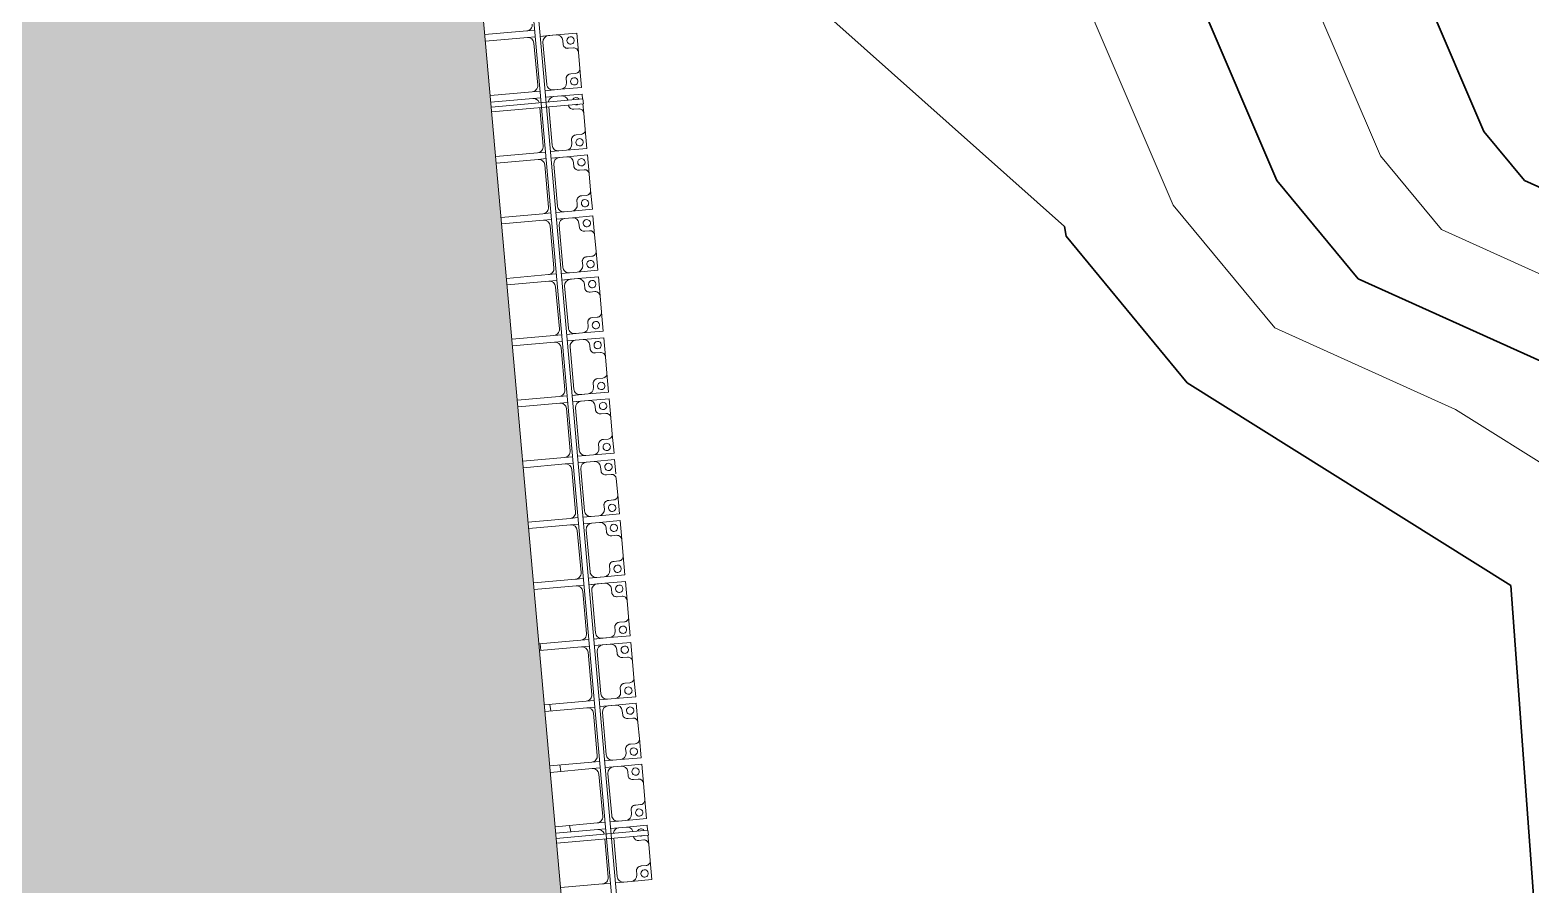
# Model space of a CAD drawing. Header units: millimetres. Extents: x -861324 to 439029, y -308065 to 694685.
# Drawn here: x -21527 to -9258, y 123161 to 130150 of the extents above; entities that cross this region are included whole.
import ezdxf

# ---------------------------------------------------------------- set-up
doc = ezdxf.new("R2010")
doc.units = ezdxf.units.MM
for name, color, linetype, lineweight in [('A-DETL-GENF', 92, 'Continuous', 9), ('A-DETL-THIN', 151, 'Continuous', 9), ('A-GENM', 13, 'Continuous', 9), ('C-TOPO-MAJR', 7, 'Continuous', 35), ('C-TOPO-MINR', 7, 'Continuous', 9), ('S-BEAM', 12, 'Continuous', 9)]:
    doc.layers.add(name, color=color, linetype=linetype, lineweight=lineweight)

# ---------------------------------------------------------------- blocks, each defined once
blk = doc.blocks.new('Dầm C52 - Dầm C52-21055-BỐ TRÍ BÈ PIN HỒ BẢN MÒNG')
at = {"layer": 'S-BEAM', "color": 7}
for p, q in [((-63556, 20), (63556, 20)), ((63556, -20), (-63556, -20))]:
    blk.add_line(p, q, dxfattribs=at)
blk = doc.blocks.new('Dầm C52 - Hộp 40x60-15957-BỐ TRÍ BÈ PIN HỒ BẢN MÒNG')
at = {"layer": 'S-BEAM', "color": 7}
for p, q in [((36408, 20), (37160, 20)), ((37160, 20), (37160, -20)), ((37160, -20), (36408, -20))]:
    blk.add_line(p, q, dxfattribs=at)
blk = doc.blocks.new('Dai phaodi lai - DẢI PHAO ĐI LẠI-21666-BỐ TRÍ BÈ PIN HỒ BẢN MÒNG')
at = {"layer": 'A-GENM', "color": 9}
for p, q in [((39777, 748), (39933, 748)), ((39777, 579), (39777, 748)), ((39777, 748), (39777, 579)), ((39933, 748), (39777, 748)), ((40067, 748), (40223, 748)), ((40223, 748), (40067, 748)), ((40223, 748), (40223, 579)), ((40223, 579), (40223, 748)), ((40277, 748), (40318, 748)), ((40277, 579), (40277, 748)), ((40277, 748), (40277, 579)), ((40318, 748), (40277, 748)), ((40358, 748), (40433, 748)), ((40433, 748), (40358, 748)), ((40567, 748), (40723, 748)), ((40723, 748), (40567, 748)), ((40723, 748), (40723, 579)), ((40723, 579), (40723, 748)), ((40777, 748), (40933, 748)), ((40777, 579), (40777, 748)), ((40777, 748), (40777, 579)), ((40933, 748), (40777, 748)), ((41067, 748), (41223, 748)), ((41223, 748), (41067, 748)), ((41223, 748), (41223, 579)), ((41223, 579), (41223, 748)), ((41277, 748), (41433, 748)), ((41277, 579), (41277, 748)), ((41277, 748), (41277, 579)), ((41433, 748), (41277, 748)), ((41567, 748), (41723, 748)), ((41723, 748), (41567, 748)), ((41723, 748), (41723, 579)), ((41723, 579), (41723, 748)), ((41777, 748), (41933, 748)), ((41777, 579), (41777, 748)), ((41777, 748), (41777, 579)), ((41933, 748), (41777, 748)), ((42067, 748), (42223, 748)), ((42223, 748), (42067, 748)), ((42223, 748), (42223, 579)), ((42223, 579), (42223, 748)), ((42277, 748), (42433, 748)), ((42277, 579), (42277, 748)), ((42277, 748), (42277, 579)), ((42433, 748), (42277, 748)), ((42567, 748), (42723, 748)), ((42723, 748), (42567, 748)), ((42723, 748), (42723, 579)), ((42723, 579), (42723, 748)), ((42777, 748), (42933, 748)), ((42777, 579), (42777, 748)), ((42777, 748), (42777, 579)), ((42933, 748), (42777, 748)), ((43067, 748), (43223, 748)), ((43223, 748), (43067, 748)), ((43223, 748), (43223, 579)), ((43223, 579), (43223, 748)), ((43277, 748), (43394, 748)), ((43277, 579), (43277, 748)), ((43277, 748), (43277, 579)), ((43394, 748), (43277, 748)), ((43567, 748), (43723, 748)), ((43723, 748), (43567, 748)), ((43723, 748), (43723, 579)), ((43723, 579), (43723, 748)), ((43777, 748), (43933, 748)), ((43777, 579), (43777, 748)), ((43777, 748), (43777, 579)), ((43933, 748), (43777, 748)), ((44067, 748), (44223, 748)), ((44223, 748), (44067, 748)), ((44223, 748), (44223, 579)), ((44223, 579), (44223, 748)), ((44277, 748), (44433, 748)), ((44277, 579), (44277, 748)), ((44277, 748), (44277, 579)), ((44433, 748), (44277, 748)), ((44567, 748), (44723, 748)), ((44723, 748), (44567, 748)), ((44723, 748), (44723, 579)), ((44723, 579), (44723, 748)), ((44777, 748), (44933, 748)), ((44777, 579), (44777, 748)), ((44777, 748), (44777, 579)), ((44933, 748), (44777, 748)), ((45067, 748), (45223, 748)), ((45223, 748), (45067, 748)), ((45223, 748), (45223, 579)), ((45223, 579), (45223, 748)), ((45277, 748), (45433, 748)), ((45277, 579), (45277, 748)), ((45277, 748), (45277, 579)), ((45433, 748), (45277, 748)), ((45567, 748), (45723, 748)), ((45723, 748), (45567, 748)), ((45723, 748), (45723, 579)), ((45723, 579), (45723, 748)), ((45777, 748), (45933, 748)), ((45777, 579), (45777, 748)), ((45777, 748), (45777, 579)), ((45933, 748), (45777, 748)), ((46067, 748), (46223, 748)), ((46223, 748), (46067, 748)), ((46223, 748), (46223, 579)), ((46223, 579), (46223, 748)), ((46277, 748), (46318, 748)), ((46277, 579), (46277, 748)), ((46277, 748), (46277, 579)), ((46318, 748), (46277, 748)), ((46358, 748), (46433, 748)), ((46433, 748), (46358, 748)), ((46567, 748), (46723, 748)), ((46723, 748), (46567, 748)), ((46723, 748), (46723, 579)), ((46723, 579), (46723, 748)), ((39827, 629), (39864, 629)), ((39864, 629), (39827, 629)), ((39827, 629), (39864, 629)), ((39895, 671), (39895, 710)), ((39895, 710), (39895, 671)), ((39895, 671), (39895, 710)), ((40136, 629), (40173, 629)), ((40173, 629), (40136, 629)), ((40136, 629), (40173, 629)), ((40395, 671), (40395, 710)), ((40395, 710), (40395, 671)), ((40395, 671), (40395, 710)), ((40636, 629), (40673, 629)), ((40673, 629), (40636, 629)), ((40636, 629), (40673, 629)), ((40827, 629), (40864, 629)), ((40864, 629), (40827, 629)), ((40827, 629), (40864, 629)), ((40895, 671), (40895, 710)), ((40895, 710), (40895, 671)), ((40895, 671), (40895, 710)), ((41136, 629), (41173, 629)), ((41173, 629), (41136, 629)), ((41136, 629), (41173, 629)), ((41327, 629), (41364, 629)), ((41364, 629), (41327, 629)), ((41327, 629), (41364, 629)), ((41395, 671), (41395, 710)), ((41395, 710), (41395, 671)), ((41395, 671), (41395, 710)), ((41636, 629), (41673, 629)), ((41673, 629), (41636, 629)), ((41636, 629), (41673, 629)), ((41827, 629), (41864, 629)), ((41864, 629), (41827, 629)), ((41827, 629), (41864, 629)), ((41895, 671), (41895, 710)), ((41895, 710), (41895, 671)), ((41895, 671), (41895, 710)), ((42136, 629), (42173, 629)), ((42173, 629), (42136, 629)), ((42136, 629), (42173, 629)), ((42327, 629), (42364, 629)), ((42364, 629), (42327, 629)), ((42327, 629), (42364, 629)), ((42395, 671), (42395, 710)), ((42395, 710), (42395, 671)), ((42395, 671), (42395, 710)), ((42636, 629), (42673, 629)), ((42673, 629), (42636, 629)), ((42636, 629), (42673, 629)), ((42827, 629), (42864, 629)), ((42864, 629), (42827, 629)), ((42827, 629), (42864, 629)), ((42895, 671), (42895, 710)), ((42895, 710), (42895, 671)), ((42895, 671), (42895, 710)), ((43136, 629), (43173, 629)), ((43173, 629), (43136, 629)), ((43136, 629), (43173, 629)), ((43327, 629), (43364, 629)), ((43364, 629), (43327, 629)), ((43327, 629), (43364, 629)), ((43395, 671), (43395, 710)), ((43395, 710), (43395, 671)), ((43395, 671), (43395, 710)), ((43636, 629), (43673, 629)), ((43673, 629), (43636, 629)), ((43636, 629), (43673, 629)), ((43827, 629), (43864, 629)), ((43864, 629), (43827, 629)), ((43827, 629), (43864, 629)), ((43895, 671), (43895, 710)), ((43895, 710), (43895, 671)), ((43895, 671), (43895, 710)), ((44136, 629), (44173, 629)), ((44173, 629), (44136, 629)), ((44136, 629), (44173, 629)), ((44327, 629), (44364, 629)), ((44364, 629), (44327, 629)), ((44327, 629), (44364, 629)), ((44395, 671), (44395, 710)), ((44395, 710), (44395, 671)), ((44395, 671), (44395, 710)), ((44636, 629), (44673, 629)), ((44673, 629), (44636, 629)), ((44636, 629), (44673, 629)), ((44827, 629), (44864, 629)), ((44864, 629), (44827, 629)), ((44827, 629), (44864, 629)), ((44895, 671), (44895, 710)), ((44895, 710), (44895, 671)), ((44895, 671), (44895, 710)), ((45136, 629), (45173, 629)), ((45173, 629), (45136, 629)), ((45136, 629), (45173, 629)), ((45327, 629), (45364, 629)), ((45364, 629), (45327, 629)), ((45327, 629), (45364, 629)), ((45395, 671), (45395, 710)), ((45395, 710), (45395, 671)), ((45395, 671), (45395, 710)), ((45636, 629), (45673, 629)), ((45673, 629), (45636, 629)), ((45636, 629), (45673, 629)), ((45827, 629), (45864, 629)), ((45864, 629), (45827, 629)), ((45827, 629), (45864, 629)), ((45895, 671), (45895, 710)), ((45895, 710), (45895, 671)), ((45895, 671), (45895, 710)), ((46136, 629), (46173, 629)), ((46173, 629), (46136, 629)), ((46136, 629), (46173, 629)), ((46395, 671), (46395, 710)), ((46395, 710), (46395, 671)), ((46395, 671), (46395, 710)), ((46636, 629), (46673, 629)), ((46673, 629), (46636, 629)), ((46636, 629), (46673, 629)), ((39777, 448), (39777, 579)), ((40223, 579), (40223, 448)), ((40277, 448), (40277, 579)), ((40723, 579), (40723, 448)), ((40777, 448), (40777, 579)), ((41223, 579), (41223, 448)), ((41277, 448), (41277, 579)), ((41723, 579), (41723, 448)), ((41777, 448), (41777, 579)), ((42223, 579), (42223, 448)), ((42277, 448), (42277, 579)), ((42723, 579), (42723, 448)), ((42777, 448), (42777, 579)), ((43223, 579), (43223, 448)), ((43277, 448), (43277, 579)), ((43723, 579), (43723, 448)), ((43777, 448), (43777, 579)), ((44223, 579), (44223, 448)), ((44277, 448), (44277, 579)), ((44723, 579), (44723, 448)), ((44777, 448), (44777, 579)), ((45223, 579), (45223, 448)), ((45277, 448), (45277, 579)), ((45723, 579), (45723, 448)), ((45777, 448), (45777, 579)), ((46223, 579), (46223, 448)), ((46277, 448), (46277, 579)), ((46723, 579), (46723, 448)), ((39723, 408), (39723, 343)), ((39777, 343), (39777, 408)), ((40223, 408), (40223, 343)), ((40277, 343), (40277, 408)), ((40723, 408), (40723, 343)), ((40777, 343), (40777, 408)), ((41223, 408), (41223, 343)), ((41277, 343), (41277, 408)), ((41723, 408), (41723, 343)), ((41777, 343), (41777, 408)), ((42223, 408), (42223, 343)), ((42277, 343), (42277, 408)), ((42723, 408), (42723, 343)), ((42777, 343), (42777, 408)), ((43223, 408), (43223, 343)), ((43277, 343), (43277, 408)), ((43723, 408), (43723, 343)), ((43777, 343), (43777, 408)), ((44223, 408), (44223, 343)), ((44277, 343), (44277, 408)), ((44723, 408), (44723, 343)), ((44777, 343), (44777, 408)), ((45223, 408), (45223, 343)), ((45277, 343), (45277, 408)), ((45723, 408), (45723, 343)), ((45777, 343), (45777, 408)), ((46223, 408), (46223, 343)), ((46277, 343), (46277, 408)), ((46723, 408), (46723, 343))]:
    blk.add_line(p, q, dxfattribs=at)
at = {"layer": 'A-GENM', "color": 7}
for p, q in [((40067, 748), (39933, 748)), ((40567, 748), (40433, 748)), ((41067, 748), (40933, 748)), ((41567, 748), (41433, 748)), ((42067, 748), (41933, 748)), ((42567, 748), (42433, 748)), ((43067, 748), (42933, 748)), ((43567, 748), (43433, 748)), ((44067, 748), (43933, 748)), ((44567, 748), (44433, 748)), ((45067, 748), (44933, 748)), ((45567, 748), (45433, 748)), ((46067, 748), (45933, 748)), ((46567, 748), (46433, 748)), ((39864, 629), (39827, 629)), ((39895, 710), (39895, 671)), ((40105, 671), (40105, 710)), ((40173, 629), (40136, 629)), ((40395, 710), (40395, 671)), ((40605, 671), (40605, 710)), ((40673, 629), (40636, 629)), ((40864, 629), (40827, 629)), ((40895, 710), (40895, 671)), ((41105, 671), (41105, 710)), ((41173, 629), (41136, 629)), ((41364, 629), (41327, 629)), ((41395, 710), (41395, 671)), ((41605, 671), (41605, 710)), ((41673, 629), (41636, 629)), ((41864, 629), (41827, 629)), ((41895, 710), (41895, 671)), ((42105, 671), (42105, 710)), ((42173, 629), (42136, 629)), ((42364, 629), (42327, 629)), ((42395, 710), (42395, 671)), ((42605, 671), (42605, 710)), ((42673, 629), (42636, 629)), ((42864, 629), (42827, 629)), ((42895, 710), (42895, 671)), ((43105, 671), (43105, 710)), ((43173, 629), (43136, 629)), ((43364, 629), (43327, 629)), ((43395, 710), (43395, 671)), ((43605, 671), (43605, 710)), ((43673, 629), (43636, 629)), ((43864, 629), (43827, 629)), ((43895, 710), (43895, 671)), ((44105, 671), (44105, 710)), ((44173, 629), (44136, 629)), ((44364, 629), (44327, 629)), ((44395, 710), (44395, 671)), ((44605, 671), (44605, 710)), ((44673, 629), (44636, 629)), ((44864, 629), (44827, 629)), ((44895, 710), (44895, 671)), ((45105, 671), (45105, 710)), ((45173, 629), (45136, 629)), ((45364, 629), (45327, 629)), ((45395, 710), (45395, 671)), ((45605, 671), (45605, 710)), ((45673, 629), (45636, 629)), ((45864, 629), (45827, 629)), ((45895, 710), (45895, 671)), ((46105, 671), (46105, 710)), ((46173, 629), (46136, 629)), ((46395, 710), (46395, 671)), ((46605, 671), (46605, 710)), ((46673, 629), (46636, 629)), ((39777, 579), (39777, 517)), ((39777, 448), (39777, 517)), ((40223, 517), (40223, 579)), ((40223, 517), (40223, 448)), ((40277, 579), (40277, 517)), ((40277, 448), (40277, 517)), ((40723, 517), (40723, 579)), ((40723, 517), (40723, 448)), ((40777, 579), (40777, 517)), ((40777, 448), (40777, 517)), ((41223, 517), (41223, 579)), ((41223, 517), (41223, 448)), ((41277, 579), (41277, 517)), ((41277, 448), (41277, 517)), ((41723, 517), (41723, 579)), ((41723, 517), (41723, 448)), ((41777, 579), (41777, 517)), ((41777, 448), (41777, 517)), ((42223, 517), (42223, 579)), ((42223, 517), (42223, 448)), ((42277, 579), (42277, 517)), ((42277, 448), (42277, 517)), ((42723, 517), (42723, 579)), ((42723, 517), (42723, 448)), ((42777, 579), (42777, 517)), ((42777, 448), (42777, 517)), ((43223, 517), (43223, 579)), ((43223, 517), (43223, 448)), ((43277, 579), (43277, 517)), ((43277, 448), (43277, 517)), ((43723, 517), (43723, 579)), ((43723, 517), (43723, 448)), ((43777, 579), (43777, 517)), ((43777, 448), (43777, 517)), ((44223, 517), (44223, 579)), ((44223, 517), (44223, 448)), ((44277, 579), (44277, 517)), ((44277, 448), (44277, 517)), ((44723, 517), (44723, 579)), ((44723, 517), (44723, 448)), ((44777, 579), (44777, 517)), ((44777, 448), (44777, 517)), ((45223, 517), (45223, 579)), ((45223, 517), (45223, 448)), ((45277, 579), (45277, 517)), ((45277, 448), (45277, 517)), ((45723, 517), (45723, 579)), ((45723, 517), (45723, 448)), ((45777, 579), (45777, 517)), ((45777, 448), (45777, 517)), ((46223, 517), (46223, 579)), ((46223, 517), (46223, 448)), ((46277, 579), (46277, 517)), ((46277, 448), (46277, 517)), ((46723, 517), (46723, 579)), ((46723, 517), (46723, 448)), ((39723, 408), (39723, 343)), ((39777, 343), (39777, 408)), ((39827, 467), (40173, 467)), ((40173, 393), (39827, 393)), ((40223, 408), (40223, 343)), ((40277, 343), (40277, 408)), ((40358, 467), (40673, 467)), ((40673, 393), (40358, 393)), ((40723, 408), (40723, 343)), ((40777, 343), (40777, 408)), ((40827, 467), (41173, 467)), ((41173, 393), (40827, 393)), ((41223, 408), (41223, 343)), ((41277, 343), (41277, 408)), ((41327, 467), (41673, 467)), ((41673, 393), (41327, 393)), ((41723, 408), (41723, 343)), ((41777, 343), (41777, 408)), ((41827, 467), (42173, 467)), ((42173, 393), (41827, 393)), ((42223, 408), (42223, 343)), ((42277, 343), (42277, 408)), ((42327, 467), (42673, 467)), ((42673, 393), (42327, 393)), ((42723, 408), (42723, 343)), ((42777, 343), (42777, 408)), ((42827, 467), (43173, 467)), ((43173, 393), (42827, 393)), ((43223, 408), (43223, 343)), ((43277, 343), (43277, 408)), ((43327, 467), (43673, 467)), ((43673, 393), (43327, 393)), ((43723, 408), (43723, 343)), ((43777, 343), (43777, 408)), ((43827, 467), (44173, 467)), ((44173, 393), (43827, 393)), ((44223, 408), (44223, 343)), ((44277, 343), (44277, 408)), ((44327, 467), (44673, 467)), ((44673, 393), (44327, 393)), ((44723, 408), (44723, 343)), ((44777, 343), (44777, 408)), ((44827, 467), (45173, 467)), ((45173, 393), (44827, 393)), ((45223, 408), (45223, 343)), ((45277, 343), (45277, 408)), ((45327, 467), (45673, 467)), ((45673, 393), (45327, 393)), ((45723, 408), (45723, 343)), ((45777, 343), (45777, 408)), ((45827, 467), (46173, 467)), ((46173, 393), (45827, 393)), ((46223, 408), (46223, 343)), ((46277, 343), (46277, 408)), ((46358, 467), (46673, 467)), ((46673, 393), (46358, 393)), ((46723, 408), (46723, 343)), ((39723, 0), (39723, 343)), ((39777, 343), (39777, 0)), ((40223, 0), (40223, 343)), ((40277, 343), (40277, 0)), ((40723, 0), (40723, 343)), ((40777, 343), (40777, 0)), ((41223, 0), (41223, 343)), ((41277, 343), (41277, 0)), ((41723, 0), (41723, 343)), ((41777, 343), (41777, 0)), ((42223, 0), (42223, 343)), ((42277, 343), (42277, 0)), ((42723, 0), (42723, 343)), ((42777, 343), (42777, 0)), ((43223, 0), (43223, 343)), ((43277, 343), (43277, 0)), ((43723, 0), (43723, 343)), ((43777, 343), (43777, 0)), ((44223, 0), (44223, 343)), ((44277, 343), (44277, 0)), ((44723, 0), (44723, 343)), ((44777, 343), (44777, 0)), ((45223, 0), (45223, 343)), ((45277, 343), (45277, 0)), ((45723, 0), (45723, 343)), ((45777, 343), (45777, 0)), ((46223, 0), (46223, 343)), ((46277, 343), (46277, 0)), ((46723, 0), (46723, 343))]:
    blk.add_line(p, q, dxfattribs=at)
for centre, radius, start, end in [((39933, 710), 38, 90, 180), ((40067, 710), 38, 360, 90), ((40433, 710), 38, 90, 180), ((40567, 710), 38, 360, 90), ((40933, 710), 38, 90, 180), ((41067, 710), 38, 360, 90), ((41433, 710), 38, 90, 180), ((41567, 710), 38, 360, 90), ((41933, 710), 38, 90, 180), ((42067, 710), 38, 360, 90), ((42433, 710), 38, 90, 180), ((42567, 710), 38, 360, 90), ((42933, 710), 38, 90, 180), ((43067, 710), 38, 360, 90), ((43433, 710), 38, 90, 180), ((43567, 710), 38, 360, 90), ((43933, 710), 38, 90, 180), ((44067, 710), 38, 360, 90), ((44433, 710), 38, 90, 180), ((44567, 710), 38, 360, 90), ((44933, 710), 38, 90, 180), ((45067, 710), 38, 360, 90), ((45433, 710), 38, 90, 180), ((45567, 710), 38, 360, 90), ((45933, 710), 38, 90, 180), ((46067, 710), 38, 360, 90), ((46433, 710), 38, 90, 180), ((46567, 710), 38, 360, 90), ((39827, 579), 50, 90, 180), ((39855, 668), 40, 283.1885, 3.5081), ((40145, 668), 40, 176.4919, 256.8115), ((40173, 579), 50, 0, 90), ((40327, 579), 50, 105, 180), ((40355, 668), 40, 283.1885, 3.5081), ((40645, 668), 40, 176.4919, 256.8115), ((40673, 579), 50, 0, 90), ((40827, 579), 50, 90, 180), ((40855, 668), 40, 283.1885, 3.5081), ((41145, 668), 40, 176.4919, 256.8115), ((41173, 579), 50, 0, 90), ((41327, 579), 50, 90, 180), ((41355, 668), 40, 283.1885, 3.5081), ((41645, 668), 40, 176.4919, 256.8115), ((41673, 579), 50, 0, 90), ((41827, 579), 50, 90, 180), ((41855, 668), 40, 283.1885, 3.5081), ((42145, 668), 40, 176.4919, 256.8115), ((42173, 579), 50, 0, 90), ((42327, 579), 50, 90, 180), ((42355, 668), 40, 283.1885, 3.5081), ((42645, 668), 40, 176.4919, 256.8115), ((42673, 579), 50, 0, 90), ((42827, 579), 50, 90, 180), ((42855, 668), 40, 283.1885, 3.5081), ((43145, 668), 40, 176.4919, 256.8115), ((43173, 579), 50, 0, 90), ((43327, 579), 50, 90, 180), ((43355, 668), 40, 283.1885, 3.5081), ((43645, 668), 40, 176.4919, 256.8115), ((43673, 579), 50, 0, 90), ((43827, 579), 50, 90, 180), ((43855, 668), 40, 283.1885, 3.5081), ((44145, 668), 40, 176.4919, 256.8115), ((44173, 579), 50, 0, 90), ((44327, 579), 50, 90, 180), ((44355, 668), 40, 283.1885, 3.5081), ((44645, 668), 40, 176.4919, 256.8115), ((44673, 579), 50, 0, 90), ((44827, 579), 50, 90, 180), ((44855, 668), 40, 283.1885, 3.5081), ((45145, 668), 40, 176.4919, 256.8115), ((45173, 579), 50, 0, 90), ((45327, 579), 50, 90, 180), ((45355, 668), 40, 283.1885, 3.5081), ((45645, 668), 40, 176.4919, 256.8115), ((45673, 579), 50, 0, 90), ((45827, 579), 50, 90, 180), ((45855, 668), 40, 283.1885, 3.5081), ((46145, 668), 40, 176.4919, 256.8115), ((46173, 579), 50, 0, 90), ((46327, 579), 50, 105, 180), ((46355, 668), 40, 283.1885, 3.5081), ((46645, 668), 40, 176.4919, 256.8115), ((46673, 579), 50, 0, 90), ((39827, 517), 50, 180, 270), ((40173, 517), 50, 270, 0), ((40327, 517), 50, 180, 255), ((40673, 517), 50, 270, 0), ((40827, 517), 50, 180, 270), ((41173, 517), 50, 270, 0), ((41327, 517), 50, 180, 270), ((41673, 517), 50, 270, 0), ((41827, 517), 50, 180, 270), ((42173, 517), 50, 270, 0), ((42327, 517), 50, 180, 270), ((42673, 517), 50, 270, 0), ((42827, 517), 50, 180, 270), ((43173, 517), 50, 270, 0), ((43327, 517), 50, 180, 270), ((43673, 517), 50, 270, 0), ((43827, 517), 50, 180, 270), ((44173, 517), 50, 270, 0), ((44327, 517), 50, 180, 270), ((44673, 517), 50, 270, 0), ((44827, 517), 50, 180, 270), ((45173, 517), 50, 270, 0), ((45327, 517), 50, 180, 270), ((45673, 517), 50, 270, 0), ((45827, 517), 50, 180, 270), ((46173, 517), 50, 270, 0), ((46327, 517), 50, 180, 255), ((46673, 517), 50, 270, 0), ((39673, 343), 50, 360, 90), ((39827, 343), 50, 90, 180), ((40173, 343), 50, 360, 90), ((40327, 343), 50, 105, 180), ((40673, 343), 50, 360, 90), ((40827, 343), 50, 90, 180), ((41173, 343), 50, 360, 90), ((41327, 343), 50, 90, 180), ((41673, 343), 50, 360, 90), ((41827, 343), 50, 90, 180), ((42173, 343), 50, 360, 90), ((42327, 343), 50, 90, 180), ((42673, 343), 50, 360, 90), ((42827, 343), 50, 90, 180), ((43173, 343), 50, 360, 90), ((43327, 343), 50, 90, 180), ((43673, 343), 50, 360, 90), ((43827, 343), 50, 90, 180), ((44173, 343), 50, 360, 90), ((44327, 343), 50, 90, 180), ((44673, 343), 50, 360, 90), ((44827, 343), 50, 90, 180), ((45173, 343), 50, 360, 90), ((45327, 343), 50, 90, 180), ((45673, 343), 50, 360, 90), ((45827, 343), 50, 90, 180), ((46173, 343), 50, 360, 90), ((46327, 343), 50, 105, 180), ((46673, 343), 50, 360, 90)]:
    blk.add_arc(centre, radius, start, end, dxfattribs=at)
at = {"layer": 'A-GENM', "color": 9}
for centre, radius, start, end in [((39933, 710), 38, 135, 180), ((39933, 710), 38, 135, 180), ((39933, 710), 38, 135, 180), ((40067, 710), 38, 15, 45), ((40067, 710), 38, 15, 45), ((40067, 710), 38, 15, 45), ((40433, 710), 38, 135, 180), ((40433, 710), 38, 135, 180), ((40433, 710), 38, 135, 180), ((40567, 710), 38, 15, 45), ((40567, 710), 38, 15, 45), ((40567, 710), 38, 15, 45), ((40933, 710), 38, 135, 180), ((40933, 710), 38, 135, 180), ((40933, 710), 38, 135, 180), ((41067, 710), 38, 15, 45), ((41067, 710), 38, 15, 45), ((41067, 710), 38, 15, 45), ((41433, 710), 38, 135, 180), ((41433, 710), 38, 135, 180), ((41433, 710), 38, 135, 180), ((41567, 710), 38, 15, 45), ((41567, 710), 38, 15, 45), ((41567, 710), 38, 15, 45), ((41933, 710), 38, 135, 180), ((41933, 710), 38, 135, 180), ((41933, 710), 38, 135, 180), ((42067, 710), 38, 15, 45), ((42067, 710), 38, 15, 45), ((42067, 710), 38, 15, 45), ((42433, 710), 38, 135, 180), ((42433, 710), 38, 135, 180), ((42433, 710), 38, 135, 180), ((42567, 710), 38, 15, 45), ((42567, 710), 38, 15, 45), ((42567, 710), 38, 15, 45), ((42933, 710), 38, 135, 180), ((42933, 710), 38, 135, 180), ((42933, 710), 38, 135, 180), ((43067, 710), 38, 15, 45), ((43067, 710), 38, 15, 45), ((43067, 710), 38, 15, 45), ((43433, 710), 38, 135, 180), ((43433, 710), 38, 135, 180), ((43433, 710), 38, 135, 180), ((43567, 710), 38, 15, 45), ((43567, 710), 38, 15, 45), ((43567, 710), 38, 15, 45), ((43933, 710), 38, 135, 180), ((43933, 710), 38, 135, 180), ((43933, 710), 38, 135, 180), ((44067, 710), 38, 15, 45), ((44067, 710), 38, 15, 45), ((44067, 710), 38, 15, 45), ((44433, 710), 38, 135, 180), ((44433, 710), 38, 135, 180), ((44433, 710), 38, 135, 180), ((44567, 710), 38, 15, 45), ((44567, 710), 38, 15, 45), ((44567, 710), 38, 15, 45), ((44933, 710), 38, 135, 180), ((44933, 710), 38, 135, 180), ((44933, 710), 38, 135, 180), ((45067, 710), 38, 15, 45), ((45067, 710), 38, 15, 45), ((45067, 710), 38, 15, 45), ((45433, 710), 38, 135, 180), ((45433, 710), 38, 135, 180), ((45433, 710), 38, 135, 180), ((45567, 710), 38, 15, 45), ((45567, 710), 38, 15, 45), ((45567, 710), 38, 15, 45), ((45933, 710), 38, 135, 180), ((45933, 710), 38, 135, 180), ((45933, 710), 38, 135, 180), ((46067, 710), 38, 15, 45), ((46067, 710), 38, 15, 45), ((46067, 710), 38, 15, 45), ((46433, 710), 38, 135, 180), ((46433, 710), 38, 135, 180), ((46433, 710), 38, 135, 180), ((46567, 710), 38, 15, 45), ((46567, 710), 38, 15, 45), ((46567, 710), 38, 15, 45), ((39827, 579), 50, 90, 180), ((39827, 579), 50, 90, 180), ((39827, 579), 50, 90, 180), ((39832, 693), 30, 90, 270), ((39832, 693), 30, 90, 270), ((39832, 693), 30, 270, 90), ((39832, 693), 30, 270, 90), ((39855, 668), 40, 283.1885, 296.5751), ((39855, 668), 40, 283.1885, 296.5751), ((39855, 668), 40, 283.1885, 296.5751), ((39855, 668), 40, 323.3483, 3.5081), ((39855, 668), 40, 323.3483, 3.5081), ((39855, 668), 40, 323.3483, 3.5081), ((40145, 668), 40, 176.4919, 230.0383), ((40145, 668), 40, 176.4919, 230.0383), ((40145, 668), 40, 176.4919, 230.0383), ((40145, 668), 40, 243.4249, 256.8115), ((40145, 668), 40, 243.4249, 256.8115), ((40145, 668), 40, 243.4249, 256.8115), ((40168, 693), 30, 90, 270), ((40168, 693), 30, 90, 270), ((40168, 693), 30, 270, 90), ((40168, 693), 30, 270, 90), ((40173, 579), 50, 0, 90), ((40173, 579), 50, 0, 90), ((40173, 579), 50, 0, 90), ((40327, 579), 50, 105, 180), ((40327, 579), 50, 105, 180), ((40327, 579), 50, 105, 180), ((40332, 693), 30, 120, 240), ((40332, 693), 30, 120, 240), ((40332, 693), 30, 330, 30), ((40332, 693), 30, 330, 30), ((40355, 668), 40, 283.1885, 296.5751), ((40355, 668), 40, 283.1885, 296.5751), ((40355, 668), 40, 283.1885, 296.5751), ((40355, 668), 40, 323.3483, 3.5081), ((40355, 668), 40, 323.3483, 3.5081), ((40355, 668), 40, 323.3483, 3.5081), ((40645, 668), 40, 176.4919, 230.0383), ((40645, 668), 40, 176.4919, 230.0383), ((40645, 668), 40, 176.4919, 230.0383), ((40645, 668), 40, 243.4249, 256.8115), ((40645, 668), 40, 243.4249, 256.8115), ((40645, 668), 40, 243.4249, 256.8115), ((40668, 693), 30, 90, 270), ((40668, 693), 30, 90, 270), ((40668, 693), 30, 270, 90), ((40668, 693), 30, 270, 90), ((40673, 579), 50, 0, 90), ((40673, 579), 50, 0, 90), ((40673, 579), 50, 0, 90), ((40827, 579), 50, 90, 180), ((40827, 579), 50, 90, 180), ((40827, 579), 50, 90, 180), ((40832, 693), 30, 90, 270), ((40832, 693), 30, 90, 270), ((40832, 693), 30, 270, 90), ((40832, 693), 30, 270, 90), ((40855, 668), 40, 283.1885, 296.5751), ((40855, 668), 40, 283.1885, 296.5751), ((40855, 668), 40, 283.1885, 296.5751), ((40855, 668), 40, 323.3483, 3.5081), ((40855, 668), 40, 323.3483, 3.5081), ((40855, 668), 40, 323.3483, 3.5081), ((41145, 668), 40, 176.4919, 230.0383), ((41145, 668), 40, 176.4919, 230.0383), ((41145, 668), 40, 176.4919, 230.0383), ((41145, 668), 40, 243.4249, 256.8115), ((41145, 668), 40, 243.4249, 256.8115), ((41145, 668), 40, 243.4249, 256.8115), ((41168, 693), 30, 90, 270), ((41168, 693), 30, 90, 270), ((41168, 693), 30, 270, 90), ((41168, 693), 30, 270, 90), ((41173, 579), 50, 0, 90), ((41173, 579), 50, 0, 90), ((41173, 579), 50, 0, 90), ((41327, 579), 50, 90, 180), ((41327, 579), 50, 90, 180), ((41327, 579), 50, 90, 180), ((41332, 693), 30, 90, 270), ((41332, 693), 30, 90, 270), ((41332, 693), 30, 270, 90), ((41332, 693), 30, 270, 90), ((41355, 668), 40, 283.1885, 296.5751), ((41355, 668), 40, 283.1885, 296.5751), ((41355, 668), 40, 283.1885, 296.5751), ((41355, 668), 40, 323.3483, 3.5081), ((41355, 668), 40, 323.3483, 3.5081), ((41355, 668), 40, 323.3483, 3.5081), ((41645, 668), 40, 176.4919, 230.0383), ((41645, 668), 40, 176.4919, 230.0383), ((41645, 668), 40, 176.4919, 230.0383), ((41645, 668), 40, 243.4249, 256.8115), ((41645, 668), 40, 243.4249, 256.8115), ((41645, 668), 40, 243.4249, 256.8115), ((41668, 693), 30, 90, 270), ((41668, 693), 30, 90, 270), ((41668, 693), 30, 270, 90), ((41668, 693), 30, 270, 90), ((41673, 579), 50, 0, 90), ((41673, 579), 50, 0, 90), ((41673, 579), 50, 0, 90), ((41827, 579), 50, 90, 180), ((41827, 579), 50, 90, 180), ((41827, 579), 50, 90, 180), ((41832, 693), 30, 90, 270), ((41832, 693), 30, 90, 270), ((41832, 693), 30, 270, 90), ((41832, 693), 30, 270, 90), ((41855, 668), 40, 283.1885, 296.5751), ((41855, 668), 40, 283.1885, 296.5751), ((41855, 668), 40, 283.1885, 296.5751), ((41855, 668), 40, 323.3483, 3.5081), ((41855, 668), 40, 323.3483, 3.5081), ((41855, 668), 40, 323.3483, 3.5081), ((42145, 668), 40, 176.4919, 230.0383), ((42145, 668), 40, 176.4919, 230.0383), ((42145, 668), 40, 176.4919, 230.0383), ((42145, 668), 40, 243.4249, 256.8115), ((42145, 668), 40, 243.4249, 256.8115), ((42145, 668), 40, 243.4249, 256.8115), ((42168, 693), 30, 90, 270), ((42168, 693), 30, 90, 270), ((42168, 693), 30, 270, 90), ((42168, 693), 30, 270, 90), ((42173, 579), 50, 0, 90), ((42173, 579), 50, 0, 90), ((42173, 579), 50, 0, 90), ((42327, 579), 50, 90, 180), ((42327, 579), 50, 90, 180), ((42327, 579), 50, 90, 180), ((42332, 693), 30, 90, 270), ((42332, 693), 30, 90, 270), ((42332, 693), 30, 270, 90), ((42332, 693), 30, 270, 90), ((42355, 668), 40, 283.1885, 296.5751), ((42355, 668), 40, 283.1885, 296.5751), ((42355, 668), 40, 283.1885, 296.5751), ((42355, 668), 40, 323.3483, 3.5081), ((42355, 668), 40, 323.3483, 3.5081), ((42355, 668), 40, 323.3483, 3.5081), ((42645, 668), 40, 176.4919, 230.0383), ((42645, 668), 40, 176.4919, 230.0383), ((42645, 668), 40, 176.4919, 230.0383), ((42645, 668), 40, 243.4249, 256.8115), ((42645, 668), 40, 243.4249, 256.8115), ((42645, 668), 40, 243.4249, 256.8115), ((42668, 693), 30, 90, 270), ((42668, 693), 30, 90, 270), ((42668, 693), 30, 270, 90), ((42668, 693), 30, 270, 90), ((42673, 579), 50, 0, 90), ((42673, 579), 50, 0, 90), ((42673, 579), 50, 0, 90), ((42827, 579), 50, 90, 180), ((42827, 579), 50, 90, 180), ((42827, 579), 50, 90, 180), ((42832, 693), 30, 90, 270), ((42832, 693), 30, 90, 270), ((42832, 693), 30, 270, 90), ((42832, 693), 30, 270, 90), ((42855, 668), 40, 283.1885, 296.5751), ((42855, 668), 40, 283.1885, 296.5751), ((42855, 668), 40, 283.1885, 296.5751), ((42855, 668), 40, 323.3483, 3.5081), ((42855, 668), 40, 323.3483, 3.5081), ((42855, 668), 40, 323.3483, 3.5081), ((43145, 668), 40, 176.4919, 230.0383), ((43145, 668), 40, 176.4919, 230.0383), ((43145, 668), 40, 176.4919, 230.0383), ((43145, 668), 40, 243.4249, 256.8115), ((43145, 668), 40, 243.4249, 256.8115), ((43145, 668), 40, 243.4249, 256.8115), ((43168, 693), 30, 90, 270), ((43168, 693), 30, 90, 270), ((43168, 693), 30, 270, 90), ((43168, 693), 30, 270, 90), ((43173, 579), 50, 0, 90), ((43173, 579), 50, 0, 90), ((43173, 579), 50, 0, 90), ((43327, 579), 50, 90, 180), ((43327, 579), 50, 90, 180), ((43327, 579), 50, 90, 180), ((43332, 693), 30, 90, 270), ((43332, 693), 30, 90, 270), ((43332, 693), 30, 270, 90), ((43332, 693), 30, 270, 90), ((43355, 668), 40, 283.1885, 296.5751), ((43355, 668), 40, 283.1885, 296.5751), ((43355, 668), 40, 283.1885, 296.5751), ((43355, 668), 40, 323.3483, 3.5081), ((43355, 668), 40, 323.3483, 3.5081), ((43355, 668), 40, 323.3483, 3.5081), ((43645, 668), 40, 176.4919, 230.0383), ((43645, 668), 40, 176.4919, 230.0383), ((43645, 668), 40, 176.4919, 230.0383), ((43645, 668), 40, 243.4249, 256.8115), ((43645, 668), 40, 243.4249, 256.8115), ((43645, 668), 40, 243.4249, 256.8115), ((43668, 693), 30, 90, 270), ((43668, 693), 30, 90, 270), ((43668, 693), 30, 270, 90), ((43668, 693), 30, 270, 90), ((43673, 579), 50, 0, 90), ((43673, 579), 50, 0, 90), ((43673, 579), 50, 0, 90), ((43827, 579), 50, 90, 180), ((43827, 579), 50, 90, 180), ((43827, 579), 50, 90, 180), ((43832, 693), 30, 90, 270), ((43832, 693), 30, 90, 270), ((43832, 693), 30, 270, 90), ((43832, 693), 30, 270, 90), ((43855, 668), 40, 283.1885, 296.5751), ((43855, 668), 40, 283.1885, 296.5751), ((43855, 668), 40, 283.1885, 296.5751), ((43855, 668), 40, 323.3483, 3.5081), ((43855, 668), 40, 323.3483, 3.5081), ((43855, 668), 40, 323.3483, 3.5081), ((44145, 668), 40, 176.4919, 230.0383), ((44145, 668), 40, 176.4919, 230.0383), ((44145, 668), 40, 176.4919, 230.0383), ((44145, 668), 40, 243.4249, 256.8115), ((44145, 668), 40, 243.4249, 256.8115), ((44145, 668), 40, 243.4249, 256.8115), ((44168, 693), 30, 90, 270), ((44168, 693), 30, 90, 270), ((44168, 693), 30, 270, 90), ((44168, 693), 30, 270, 90), ((44173, 579), 50, 0, 90), ((44173, 579), 50, 0, 90), ((44173, 579), 50, 0, 90), ((44327, 579), 50, 90, 180), ((44327, 579), 50, 90, 180), ((44327, 579), 50, 90, 180), ((44332, 693), 30, 90, 270), ((44332, 693), 30, 90, 270), ((44332, 693), 30, 270, 90), ((44332, 693), 30, 270, 90), ((44355, 668), 40, 283.1885, 296.5751), ((44355, 668), 40, 283.1885, 296.5751), ((44355, 668), 40, 283.1885, 296.5751), ((44355, 668), 40, 323.3483, 3.5081), ((44355, 668), 40, 323.3483, 3.5081), ((44355, 668), 40, 323.3483, 3.5081), ((44645, 668), 40, 176.4919, 230.0383), ((44645, 668), 40, 176.4919, 230.0383), ((44645, 668), 40, 176.4919, 230.0383), ((44645, 668), 40, 243.4249, 256.8115), ((44645, 668), 40, 243.4249, 256.8115), ((44645, 668), 40, 243.4249, 256.8115), ((44668, 693), 30, 90, 270), ((44668, 693), 30, 90, 270), ((44668, 693), 30, 270, 90), ((44668, 693), 30, 270, 90), ((44673, 579), 50, 0, 90), ((44673, 579), 50, 0, 90), ((44673, 579), 50, 0, 90), ((44827, 579), 50, 90, 180), ((44827, 579), 50, 90, 180), ((44827, 579), 50, 90, 180), ((44832, 693), 30, 90, 270), ((44832, 693), 30, 90, 270), ((44832, 693), 30, 270, 90), ((44832, 693), 30, 270, 90), ((44855, 668), 40, 283.1885, 296.5751), ((44855, 668), 40, 283.1885, 296.5751), ((44855, 668), 40, 283.1885, 296.5751), ((44855, 668), 40, 323.3483, 3.5081), ((44855, 668), 40, 323.3483, 3.5081), ((44855, 668), 40, 323.3483, 3.5081), ((45145, 668), 40, 176.4919, 230.0383), ((45145, 668), 40, 176.4919, 230.0383), ((45145, 668), 40, 176.4919, 230.0383), ((45145, 668), 40, 243.4249, 256.8115), ((45145, 668), 40, 243.4249, 256.8115), ((45145, 668), 40, 243.4249, 256.8115), ((45168, 693), 30, 90, 270), ((45168, 693), 30, 90, 270), ((45168, 693), 30, 270, 90), ((45168, 693), 30, 270, 90), ((45173, 579), 50, 0, 90), ((45173, 579), 50, 0, 90), ((45173, 579), 50, 0, 90), ((45327, 579), 50, 90, 180), ((45327, 579), 50, 90, 180), ((45327, 579), 50, 90, 180), ((45332, 693), 30, 90, 270), ((45332, 693), 30, 90, 270), ((45332, 693), 30, 270, 90), ((45332, 693), 30, 270, 90), ((45355, 668), 40, 283.1885, 296.5751), ((45355, 668), 40, 283.1885, 296.5751), ((45355, 668), 40, 283.1885, 296.5751), ((45355, 668), 40, 323.3483, 3.5081), ((45355, 668), 40, 323.3483, 3.5081), ((45355, 668), 40, 323.3483, 3.5081), ((45645, 668), 40, 176.4919, 230.0383), ((45645, 668), 40, 176.4919, 230.0383), ((45645, 668), 40, 176.4919, 230.0383), ((45645, 668), 40, 243.4249, 256.8115), ((45645, 668), 40, 243.4249, 256.8115), ((45645, 668), 40, 243.4249, 256.8115), ((45668, 693), 30, 90, 270), ((45668, 693), 30, 90, 270), ((45668, 693), 30, 270, 90), ((45668, 693), 30, 270, 90), ((45673, 579), 50, 0, 90), ((45673, 579), 50, 0, 90), ((45673, 579), 50, 0, 90), ((45827, 579), 50, 90, 180), ((45827, 579), 50, 90, 180), ((45827, 579), 50, 90, 180), ((45832, 693), 30, 90, 270), ((45832, 693), 30, 90, 270), ((45832, 693), 30, 270, 90), ((45832, 693), 30, 270, 90), ((45855, 668), 40, 283.1885, 296.5751), ((45855, 668), 40, 283.1885, 296.5751), ((45855, 668), 40, 283.1885, 296.5751), ((45855, 668), 40, 323.3483, 3.5081), ((45855, 668), 40, 323.3483, 3.5081), ((45855, 668), 40, 323.3483, 3.5081), ((46145, 668), 40, 176.4919, 230.0383), ((46145, 668), 40, 176.4919, 230.0383), ((46145, 668), 40, 176.4919, 230.0383), ((46145, 668), 40, 243.4249, 256.8115), ((46145, 668), 40, 243.4249, 256.8115), ((46145, 668), 40, 243.4249, 256.8115), ((46168, 693), 30, 90, 270), ((46168, 693), 30, 90, 270), ((46168, 693), 30, 270, 90), ((46168, 693), 30, 270, 90), ((46173, 579), 50, 0, 90), ((46173, 579), 50, 0, 90), ((46173, 579), 50, 0, 90), ((46327, 579), 50, 105, 180), ((46327, 579), 50, 105, 180), ((46327, 579), 50, 105, 180), ((46332, 693), 30, 120, 240), ((46332, 693), 30, 120, 240), ((46332, 693), 30, 330, 30), ((46332, 693), 30, 330, 30), ((46355, 668), 40, 283.1885, 296.5751), ((46355, 668), 40, 283.1885, 296.5751), ((46355, 668), 40, 283.1885, 296.5751), ((46355, 668), 40, 323.3483, 3.5081), ((46355, 668), 40, 323.3483, 3.5081), ((46355, 668), 40, 323.3483, 3.5081), ((46645, 668), 40, 176.4919, 230.0383), ((46645, 668), 40, 176.4919, 230.0383), ((46645, 668), 40, 176.4919, 230.0383), ((46645, 668), 40, 243.4249, 256.8115), ((46645, 668), 40, 243.4249, 256.8115), ((46645, 668), 40, 243.4249, 256.8115), ((46668, 693), 30, 90, 270), ((46668, 693), 30, 90, 270), ((46668, 693), 30, 270, 90), ((46668, 693), 30, 270, 90), ((46673, 579), 50, 0, 90), ((46673, 579), 50, 0, 90), ((46673, 579), 50, 0, 90)]:
    blk.add_arc(centre, radius, start, end, dxfattribs=at)
blk = doc.blocks.new('HOBANMONG_BEPIN 4_rvt-1-BỐ TRÍ BÈ PIN HỒ BẢN MÒNG')
at = {"layer": 'A-GENM', "lineweight": 9, "rotation": 275.0793457303301}
blk.add_blockref('Dai phaodi lai - DẢI PHAO ĐI LẠI-21666-BỐ TRÍ BÈ PIN HỒ BẢN MÒNG', (-21325, 169679), dxfattribs=at)
at = {"layer": 'S-BEAM', "lineweight": 9}
for name, p, rotation in [('Dầm C52 - Dầm C52-21055-BỐ TRÍ BÈ PIN HỒ BẢN MÒNG', (-15335, 107119), 95.07934573032993), ('Dầm C52 - Hộp 40x60-15957-BỐ TRÍ BÈ PIN HỒ BẢN MÒNG', (-54019, 126276), 5.079345730330104), ('Dầm C52 - Hộp 40x60-15957-BỐ TRÍ BÈ PIN HỒ BẢN MÒNG', (-53488, 120299), 5.079345730330104)]:
    blk.add_blockref(name, p, dxfattribs=dict(at, rotation=rotation))

msp = doc.modelspace()

# ---------------------------------------------------------------- hatches: boundary and pattern name
at = {"layer": 'A-DETL-GENF'}
msp.add_hatch(color=8, dxfattribs=at).paths.add_polyline_path([(-77890, -10053), (-40370, -6718), (-44620, 41093), (-10168, 44155), (-21324, 169661), (-93296, 163263), (-77965, -9210)])

# ---------------------------------------------------------------- linework, layer by layer
at = {"layer": 'A-DETL-THIN'}
msp.add_line((-10168, 44155), (-21324, 169661), dxfattribs=at)
at = {"layer": 'C-TOPO-MAJR'}
for p, q in [((-13071, 128543), (-17291, 132303)), ((-11335, 128920), (-12700, 132101)), ((-9642, 129321), (-10324, 130912)), ((-9310, 128920), (-9642, 129321)), ((-10671, 128117), (-11335, 128920)), ((-7826, 128250), (-9310, 128920)), ((-13058, 128464), (-13071, 128543)), ((-12069, 127267), (-13058, 128464)), ((-7704, 126777), (-10671, 128117)), ((-9422, 125610), (-12069, 127267)), ((-8580, 114111), (-9422, 125610))]:
    msp.add_line(p, q, dxfattribs=at)
at = {"layer": 'C-TOPO-MINR'}
for p, q in [((-10488, 129121), (-11512, 131506)), ((-12182, 128719), (-12861, 130302)), ((-9990, 128518), (-10488, 129121)), ((-11352, 127715), (-12182, 128719)), ((-7765, 127513), (-9990, 128518)), ((-9876, 127049), (-11352, 127715)), ((-8540, 126212), (-9876, 127049)), ((-17350, 125079), (-17358, 125132)), ((-17269, 124584), (-17277, 124637)), ((-17188, 124089), (-17197, 124142)), ((-17107, 123595), (-17116, 123648))]:
    msp.add_line(p, q, dxfattribs=at)

# ---------------------------------------------------------------- block references
at = {"lineweight": 5}
msp.add_blockref('HOBANMONG_BEPIN 4_rvt-1-BỐ TRÍ BÈ PIN HỒ BẢN MÒNG', (0, 0), dxfattribs=at)

doc.saveas('drawing.dxf')
